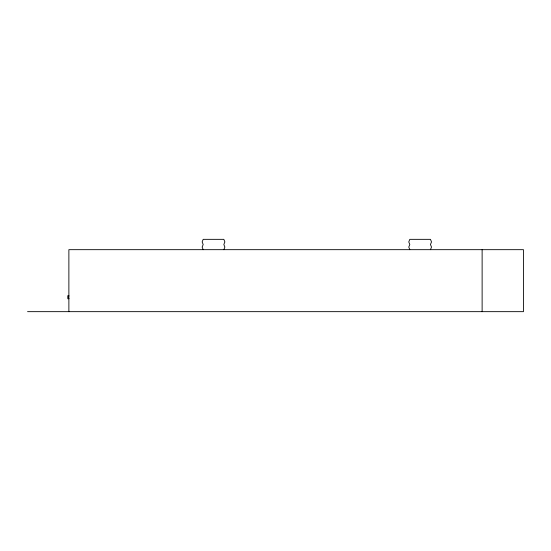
<?xml version="1.0" encoding="UTF-8"?>
<svg xmlns="http://www.w3.org/2000/svg" width="551" height="551" viewBox="0 0 551 551"><rect width="100%" height="100%" fill="white"/><g stroke="black" fill="none" stroke-linecap="round" stroke-linejoin="round"><path stroke-width="0.83" d="M223.844 249.672L224.877 247.089L223.844 244.506L224.877 241.923L223.844 239.341L203.181 239.341L202.148 241.923L203.181 244.506L202.148 247.089L203.181 249.672M430.469 249.672L431.502 247.089L430.469 244.506L431.502 241.923L430.469 239.341L409.806 239.341L408.773 241.923L409.806 244.506L408.773 247.089L409.806 249.672M68.875 295.646L67.842 295.646L67.842 298.745L68.875 298.745M68.875 296.162L68.358 296.162L68.358 298.229L68.875 298.229M27.55 311.659L523.45 311.659L523.45 249.672L68.875 249.672L68.875 311.659M482.125 249.672L482.125 311.659"/></g></svg>
